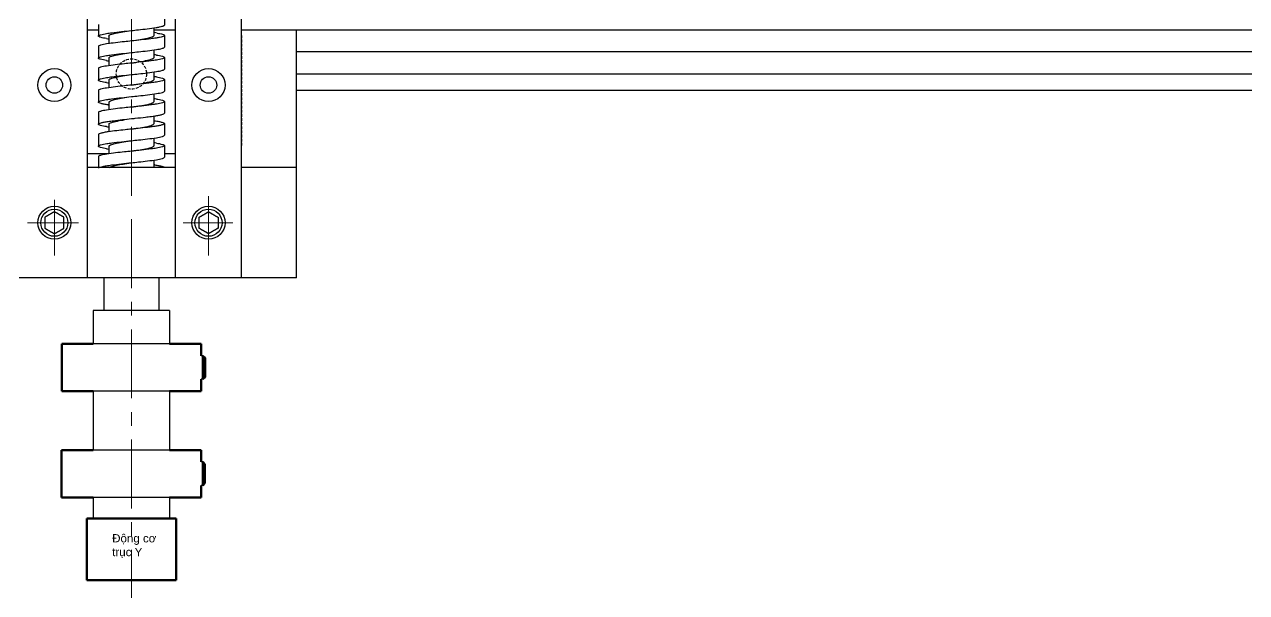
# Model space of a CAD drawing. Header units: inches. Extents: x -8900 to -5053, y -1814 to -15.
# Drawn here: x -8453.8 to -8231.7, y -1641.4 to -1538.3 of the extents above; entities that cross this region are included whole.
import ezdxf

# ---------------------------------------------------------------- set-up
doc = ezdxf.new("R2010")
doc.units = ezdxf.units.IN
doc.header["$LTSCALE"] = 2
doc.header["$MEASUREMENT"] = 0
doc.linetypes.add('CENTER', pattern=[2, 1.25, -0.25, 0.25, -0.25])
doc.linetypes.add('HIDDEN', pattern=[0.375, 0.25, -0.125])
doc.layers.add('02___PRT_ALL_AXES', color=7, linetype='Continuous')
for name, color, linetype, lineweight in [('duong co ban', 7, 'Continuous', 50), ('duong tam', 1, 'CENTER', 20), ('net dam', 7, 'Continuous', 40), ('Visible (ISO)', 7, 'Continuous', 50)]:
    doc.layers.add(name, color=color, linetype=linetype, lineweight=lineweight)
doc.styles.get("Standard").update_dxf_attribs({"font": 'arial.ttf', "height": 2.5})

msp = doc.modelspace()

# ---------------------------------------------------------------- linework, layer by layer
at = {"color": 7, "linetype": 'Continuous', "lineweight": 30}
for p, q in [((-8442.31, -1584.25), (-8442.31, -1379.14)), ((-8426.31, -1584.25), (-8426.31, -1379.14)), ((-8414.31, -1584.25), (-8414.31, -1379.14)), ((-8414.31, -1539.25), (-8078.19, -1539.25)), ((-8404.31, -1584.25), (-8404.31, -1539.25)), ((-8093.19, -1543.25), (-8404.31, -1543.25)), ((-8093.19, -1547.25), (-8404.31, -1547.25)), ((-8093.19, -1550.25), (-8404.31, -1550.25)), ((-8404.31, -1564.25), (-8414.31, -1564.25)), ((-8404.31, -1584.25), (-8464.31, -1584.25)), ((-8439.31, -1584.25), (-8439.31, -1590.16)), ((-8429.31, -1584.25), (-8429.31, -1590.16)), ((-8441.24, -1590.16), (-8441.24, -1596.25)), ((-8427.37, -1590.16), (-8427.37, -1596.25)), ((-8441.24, -1604.82), (-8441.24, -1615.54)), ((-8427.37, -1604.82), (-8427.37, -1615.54)), ((-8441.24, -1624.11), (-8441.24, -1627.94)), ((-8427.37, -1624.11), (-8427.37, -1627.94))]:
    msp.add_line(p, q, dxfattribs=at)
at = {"color": 7, "linetype": 'Continuous'}
for p, q in [((-8442.31, -1539.25), (-8440.31, -1539.25)), ((-8438.41, -1540.35), (-8438.41, -1541.74)), ((-8430.21, -1540.25), (-8430.21, -1538.87)), ((-8430.21, -1539.25), (-8426.31, -1539.25)), ((-8430.21, -1544.25), (-8430.21, -1542.87)), ((-8438.41, -1544.35), (-8438.41, -1545.74)), ((-8430.21, -1548.25), (-8430.21, -1546.87)), ((-8438.41, -1548.35), (-8438.41, -1549.74)), ((-8430.21, -1552.25), (-8430.21, -1550.87)), ((-8438.41, -1552.35), (-8438.41, -1553.74)), ((-8438.41, -1556.35), (-8438.41, -1557.74)), ((-8430.21, -1556.25), (-8430.21, -1554.87)), ((-8438.41, -1560.35), (-8438.41, -1561.74)), ((-8430.21, -1560.25), (-8430.21, -1558.87)), ((-8438.52, -1561.75), (-8442.31, -1561.75)), ((-8430.21, -1564.25), (-8430.21, -1562.87)), ((-8426.31, -1561.75), (-8428.31, -1561.75)), ((-8426.31, -1564.25), (-8442.31, -1564.25))]:
    msp.add_line(p, q, dxfattribs=at)
at = {"color": 7, "linetype": 'Continuous', "lineweight": 30}
for centre, radius in [((-8448.31, -1574.25), 3), ((-8448.31, -1574.25), 2.46), ((-8420.31, -1574.25), 3), ((-8420.31, -1574.25), 2.46)]:
    msp.add_circle(centre, radius, dxfattribs=at)
at = {"color": 7, "linetype": 'Continuous'}
for centre, radius, start, end in [((-8434.57, -1514.35), 26.8, 260.8806, 261.6939), ((-8433.69, -1563.91), 24.43, 80.4078, 81.7533), ((-8434.69, -1519.1), 26.03, 260.7508, 261.6955), ((-8433.98, -1569.84), 26.38, 80.8109, 81.6941), ((-8434.01, -1574.07), 26.62, 80.8507, 81.6943), ((-8434.57, -1522.36), 26.79, 260.8781, 261.6944), ((-8434.01, -1578.07), 26.61, 80.8489, 81.6943), ((-8433.93, -1522.02), 31.17, 261.53, 261.6604), ((-8434.78, -1587.19), 31.79, 81.5482, 81.7613), ((-8434.64, -1530.82), 26.32, 260.8003, 261.6942), ((-8434.57, -1534.32), 26.83, 260.8847, 261.6948), ((-8434.01, -1586.08), 26.62, 80.851, 81.6943), ((-8434.68, -1594.57), 31.16, 81.5285, 81.6594)]:
    msp.add_arc(centre, radius, start, end, dxfattribs=at)
for points, knots in [([(-8434.31, -1539.35), (-8433.89, -1539.31), (-8432.39, -1539.15), (-8430.9, -1538.99), (-8429.83, -1538.82)], [0, 0, 0, 0, 0.279556, 1, 1, 1, 1]), ([(-8429.83, -1538.82), (-8429.61, -1538.78), (-8429.24, -1538.72), (-8428.75, -1538.6), (-8428.46, -1538.51), (-8428.31, -1538.4), (-8428.31, -1538.35)], [0, 0, 0, 0, 0.406602, 0.710908, 0.906005, 1, 1, 1, 1]), ([(-8440.31, -1540.35), (-8440.31, -1540.3), (-8440.16, -1540.19), (-8439.68, -1540.04), (-8439.19, -1539.95), (-8438.82, -1539.89)], [0, 0, 0, 0, 0.094418, 0.289442, 1, 1, 1, 1]), ([(-8438.82, -1540.81), (-8439.19, -1540.75), (-8439.68, -1540.66), (-8440.16, -1540.51), (-8440.31, -1540.4), (-8440.31, -1540.35)], [0, 0, 0, 0, 0.710192, 0.905351, 1, 1, 1, 1]), ([(-8438.82, -1539.89), (-8438.51, -1539.84), (-8437.01, -1539.63), (-8435.5, -1539.48), (-8434.31, -1539.35)], [0, 0, 0, 0, 0.208281, 1, 1, 1, 1]), ([(-8438.41, -1540.35), (-8438.41, -1540.3), (-8438.3, -1540.18), (-8437.9, -1540.01), (-8437.06, -1539.81), (-8435.8, -1539.58), (-8434.83, -1539.43), (-8434.31, -1539.35)], [0, 0, 0, 0, 0.034558, 0.096408, 0.312237, 0.628612, 1, 1, 1, 1]), ([(-8434.31, -1541.25), (-8433.78, -1541.17), (-8432.81, -1541.02), (-8431.55, -1540.8), (-8430.71, -1540.59), (-8430.31, -1540.42), (-8430.21, -1540.3), (-8430.21, -1540.25)], [0, 0, 0, 0, 0.371394, 0.687774, 0.903605, 0.965437, 1, 1, 1, 1]), ([(-8429.83, -1540.72), (-8430.14, -1540.76), (-8431.63, -1540.97), (-8433.12, -1541.13), (-8434.31, -1541.25)], [0, 0, 0, 0, 0.209304, 1, 1, 1, 1]), ([(-8428.31, -1540.25), (-8428.31, -1540.3), (-8428.46, -1540.41), (-8428.75, -1540.5), (-8429.24, -1540.62), (-8429.61, -1540.68), (-8429.83, -1540.72)], [0, 0, 0, 0, 0.093995, 0.289092, 0.593398, 1, 1, 1, 1]), ([(-8429.61, -1539.82), (-8429.29, -1539.88), (-8428.86, -1539.96), (-8428.43, -1540.1), (-8428.31, -1540.21), (-8428.31, -1540.25)], [0, 0, 0, 0, 0.708232, 0.902906, 1, 1, 1, 1]), ([(-8438.82, -1541.79), (-8439.19, -1541.85), (-8439.68, -1541.94), (-8440.16, -1542.09), (-8440.31, -1542.2), (-8440.31, -1542.25)], [0, 0, 0, 0, 0.710558, 0.905582, 1, 1, 1, 1]), ([(-8434.31, -1541.25), (-8434.73, -1541.3), (-8436.23, -1541.46), (-8437.74, -1541.62), (-8438.82, -1541.79)], [0, 0, 0, 0, 0.280312, 1, 1, 1, 1]), ([(-8434.31, -1543.35), (-8433.88, -1543.31), (-8432.37, -1543.14), (-8430.86, -1542.98), (-8429.78, -1542.81)], [0, 0, 0, 0, 0.280516, 1, 1, 1, 1]), ([(-8429.78, -1542.81), (-8429.41, -1542.75), (-8428.93, -1542.66), (-8428.45, -1542.51), (-8428.31, -1542.4), (-8428.31, -1542.35)], [0, 0, 0, 0, 0.710092, 0.905204, 1, 1, 1, 1]), ([(-8440.31, -1544.35), (-8440.31, -1544.3), (-8440.16, -1544.19), (-8439.7, -1544.05), (-8439.23, -1543.96), (-8438.87, -1543.9)], [0, 0, 0, 0, 0.095271, 0.290224, 1, 1, 1, 1]), ([(-8438.87, -1544.8), (-8439.23, -1544.74), (-8439.7, -1544.65), (-8440.16, -1544.51), (-8440.31, -1544.4), (-8440.31, -1544.35)], [0, 0, 0, 0, 0.709824, 0.90478, 1, 1, 1, 1]), ([(-8438.87, -1543.9), (-8438.56, -1543.85), (-8437.04, -1543.64), (-8435.52, -1543.48), (-8434.31, -1543.35)], [0, 0, 0, 0, 0.206844, 1, 1, 1, 1]), ([(-8434.31, -1545.25), (-8434.73, -1545.3), (-8436.26, -1545.46), (-8437.79, -1545.62), (-8438.87, -1545.8)], [0, 0, 0, 0, 0.281361, 1, 1, 1, 1]), ([(-8438.41, -1544.35), (-8438.41, -1544.3), (-8438.3, -1544.18), (-8437.9, -1544.01), (-8437.06, -1543.81), (-8435.8, -1543.58), (-8434.83, -1543.43), (-8434.31, -1543.35)], [0, 0, 0, 0, 0.034558, 0.096402, 0.312231, 0.62861, 1, 1, 1, 1]), ([(-8434.31, -1545.25), (-8433.78, -1545.17), (-8432.81, -1545.02), (-8431.55, -1544.8), (-8430.71, -1544.59), (-8430.31, -1544.42), (-8430.21, -1544.3), (-8430.21, -1544.25)], [0, 0, 0, 0, 0.371388, 0.687764, 0.903593, 0.965442, 1, 1, 1, 1]), ([(-8429.78, -1544.71), (-8430.09, -1544.76), (-8431.6, -1544.97), (-8433.11, -1545.12), (-8434.31, -1545.25)], [0, 0, 0, 0, 0.208008, 1, 1, 1, 1]), ([(-8428.31, -1544.25), (-8428.31, -1544.3), (-8428.45, -1544.41), (-8428.93, -1544.56), (-8429.41, -1544.65), (-8429.78, -1544.71)], [0, 0, 0, 0, 0.094796, 0.289908, 1, 1, 1, 1]), ([(-8429.77, -1543.8), (-8429.4, -1543.86), (-8428.92, -1543.95), (-8428.45, -1544.09), (-8428.31, -1544.2), (-8428.31, -1544.25)], [0, 0, 0, 0, 0.710277, 0.905222, 1, 1, 1, 1]), ([(-8438.87, -1545.8), (-8439.23, -1545.86), (-8439.7, -1545.95), (-8440.16, -1546.09), (-8440.31, -1546.2), (-8440.31, -1546.25)], [0, 0, 0, 0, 0.709776, 0.904729, 1, 1, 1, 1]), ([(-8438.82, -1547.89), (-8438.51, -1547.84), (-8437.01, -1547.63), (-8435.5, -1547.48), (-8434.31, -1547.35)], [0, 0, 0, 0, 0.20835, 1, 1, 1, 1]), ([(-8438.41, -1548.35), (-8438.41, -1548.3), (-8438.3, -1548.18), (-8437.9, -1548.01), (-8437.06, -1547.81), (-8435.8, -1547.58), (-8434.83, -1547.43), (-8434.31, -1547.35)], [0, 0, 0, 0, 0.034555, 0.096397, 0.312225, 0.628606, 1, 1, 1, 1]), ([(-8434.31, -1547.35), (-8433.88, -1547.31), (-8432.37, -1547.14), (-8430.85, -1546.98), (-8429.77, -1546.8)], [0, 0, 0, 0, 0.280799, 1, 1, 1, 1]), ([(-8429.77, -1546.8), (-8429.4, -1546.75), (-8428.92, -1546.65), (-8428.45, -1546.51), (-8428.31, -1546.4), (-8428.31, -1546.35)], [0, 0, 0, 0, 0.710294, 0.905244, 1, 1, 1, 1]), ([(-8440.31, -1548.35), (-8440.31, -1548.3), (-8440.15, -1548.19), (-8439.68, -1548.04), (-8439.19, -1547.95), (-8438.82, -1547.89)], [0, 0, 0, 0, 0.094623, 0.289781, 1, 1, 1, 1]), ([(-8438.82, -1548.81), (-8439.19, -1548.75), (-8439.68, -1548.66), (-8440.16, -1548.51), (-8440.31, -1548.4), (-8440.31, -1548.35)], [0, 0, 0, 0, 0.710539, 0.905572, 1, 1, 1, 1]), ([(-8438.82, -1549.79), (-8439.19, -1549.85), (-8439.68, -1549.94), (-8440.15, -1550.09), (-8440.31, -1550.2), (-8440.31, -1550.25)], [0, 0, 0, 0, 0.710219, 0.905377, 1, 1, 1, 1]), ([(-8434.31, -1549.25), (-8434.73, -1549.3), (-8436.23, -1549.46), (-8437.74, -1549.62), (-8438.82, -1549.79)], [0, 0, 0, 0, 0.280263, 1, 1, 1, 1]), ([(-8434.31, -1549.25), (-8433.78, -1549.17), (-8432.81, -1549.02), (-8431.55, -1548.8), (-8430.71, -1548.59), (-8430.31, -1548.42), (-8430.21, -1548.3), (-8430.21, -1548.25)], [0, 0, 0, 0, 0.371387, 0.68776, 0.903587, 0.965446, 1, 1, 1, 1]), ([(-8429.77, -1548.7), (-8430.08, -1548.76), (-8431.59, -1548.97), (-8433.1, -1549.12), (-8434.31, -1549.25)], [0, 0, 0, 0, 0.20763, 1, 1, 1, 1]), ([(-8429.78, -1547.79), (-8429.41, -1547.85), (-8428.93, -1547.95), (-8428.45, -1548.09), (-8428.31, -1548.2), (-8428.31, -1548.25)], [0, 0, 0, 0, 0.710087, 0.905199, 1, 1, 1, 1]), ([(-8428.31, -1548.25), (-8428.31, -1548.3), (-8428.45, -1548.41), (-8428.92, -1548.55), (-8429.4, -1548.65), (-8429.77, -1548.7)], [0, 0, 0, 0, 0.094756, 0.289706, 1, 1, 1, 1]), ([(-8440.31, -1552.35), (-8440.31, -1552.3), (-8440.16, -1552.19), (-8439.7, -1552.05), (-8439.22, -1551.96), (-8438.86, -1551.9)], [0, 0, 0, 0, 0.09509, 0.290085, 1, 1, 1, 1]), ([(-8438.86, -1551.9), (-8438.55, -1551.85), (-8437.03, -1551.63), (-8435.51, -1551.48), (-8434.31, -1551.35)], [0, 0, 0, 0, 0.207168, 1, 1, 1, 1]), ([(-8438.41, -1552.35), (-8438.41, -1552.23), (-8437.95, -1552.03), (-8437.27, -1551.86), (-8436.1, -1551.63), (-8435.25, -1551.5), (-8434.77, -1551.42)], [0, 0, 0, 0, 0.093551, 0.30581, 0.620819, 1, 1, 1, 1]), ([(-8434.31, -1551.35), (-8433.88, -1551.31), (-8432.35, -1551.14), (-8430.83, -1550.98), (-8429.74, -1550.8)], [0, 0, 0, 0, 0.281343, 1, 1, 1, 1]), ([(-8429.78, -1551.8), (-8429.41, -1551.85), (-8428.93, -1551.95), (-8428.45, -1552.09), (-8428.31, -1552.2), (-8428.31, -1552.25)], [0, 0, 0, 0, 0.710257, 0.905305, 1, 1, 1, 1]), ([(-8429.74, -1550.8), (-8429.38, -1550.74), (-8428.91, -1550.65), (-8428.45, -1550.51), (-8428.31, -1550.4), (-8428.31, -1550.35)], [0, 0, 0, 0, 0.709808, 0.904766, 1, 1, 1, 1]), ([(-8438.52, -1552.86), (-8438.77, -1552.82), (-8439.21, -1552.75), (-8439.78, -1552.62), (-8440.12, -1552.53), (-8440.31, -1552.41), (-8440.31, -1552.35)], [0, 0, 0, 0, 0.407128, 0.713117, 0.908818, 1, 1, 1, 1]), ([(-8438.86, -1553.8), (-8439.22, -1553.86), (-8439.7, -1553.95), (-8440.16, -1554.09), (-8440.31, -1554.2), (-8440.31, -1554.25)], [0, 0, 0, 0, 0.709915, 0.90491, 1, 1, 1, 1]), ([(-8434.31, -1553.25), (-8434.73, -1553.3), (-8436.25, -1553.46), (-8437.77, -1553.62), (-8438.86, -1553.8)], [0, 0, 0, 0, 0.281118, 1, 1, 1, 1]), ([(-8434.31, -1553.25), (-8433.78, -1553.17), (-8432.81, -1553.02), (-8431.55, -1552.8), (-8430.71, -1552.59), (-8430.31, -1552.42), (-8430.21, -1552.3), (-8430.21, -1552.25)], [0, 0, 0, 0, 0.371387, 0.687757, 0.903581, 0.965453, 1, 1, 1, 1]), ([(-8429.74, -1552.7), (-8430.05, -1552.75), (-8431.57, -1552.97), (-8433.1, -1553.12), (-8434.31, -1553.25)], [0, 0, 0, 0, 0.206869, 1, 1, 1, 1]), ([(-8430.08, -1554.85), (-8429.83, -1554.82), (-8429.39, -1554.75), (-8428.82, -1554.62), (-8428.49, -1554.53), (-8428.31, -1554.41), (-8428.31, -1554.35)], [0, 0, 0, 0, 0.407098, 0.712975, 0.908615, 1, 1, 1, 1]), ([(-8428.31, -1552.25), (-8428.31, -1552.3), (-8428.45, -1552.41), (-8428.91, -1552.55), (-8429.38, -1552.64), (-8429.74, -1552.7)], [0, 0, 0, 0, 0.095234, 0.290192, 1, 1, 1, 1]), ([(-8440.31, -1556.35), (-8440.31, -1556.29), (-8440.12, -1556.17), (-8439.78, -1556.08), (-8439.21, -1555.95), (-8438.77, -1555.88), (-8438.52, -1555.85)], [0, 0, 0, 0, 0.091207, 0.286921, 0.592904, 1, 1, 1, 1]), ([(-8438.85, -1556.8), (-8439.21, -1556.75), (-8439.69, -1556.65), (-8440.16, -1556.51), (-8440.31, -1556.4), (-8440.31, -1556.35)], [0, 0, 0, 0, 0.710101, 0.905082, 1, 1, 1, 1]), ([(-8438.52, -1555.85), (-8438.21, -1555.8), (-8436.81, -1555.61), (-8435.41, -1555.47), (-8434.31, -1555.35)], [0, 0, 0, 0, 0.215528, 1, 1, 1, 1]), ([(-8438.41, -1556.35), (-8438.41, -1556.3), (-8438.3, -1556.18), (-8437.9, -1556.01), (-8437.06, -1555.81), (-8435.8, -1555.58), (-8434.83, -1555.43), (-8434.31, -1555.35)], [0, 0, 0, 0, 0.034541, 0.096401, 0.312217, 0.6286, 1, 1, 1, 1]), ([(-8434.31, -1555.35), (-8434.08, -1555.33), (-8433.22, -1555.24), (-8432.37, -1555.14), (-8431.73, -1555.07)], [0, 0, 0, 0, 0.257296, 1, 1, 1, 1]), ([(-8434.31, -1557.25), (-8433.78, -1557.17), (-8432.81, -1557.02), (-8431.55, -1556.8), (-8430.71, -1556.59), (-8430.31, -1556.42), (-8430.21, -1556.3), (-8430.21, -1556.25)], [0, 0, 0, 0, 0.371387, 0.687755, 0.903574, 0.965461, 1, 1, 1, 1]), ([(-8431.73, -1555.07), (-8431.58, -1555.05), (-8431.03, -1554.99), (-8430.48, -1554.91), (-8430.08, -1554.85)], [0, 0, 0, 0, 0.270985, 1, 1, 1, 1]), ([(-8430.1, -1555.74), (-8429.85, -1555.78), (-8429.41, -1555.85), (-8428.83, -1555.98), (-8428.5, -1556.07), (-8428.31, -1556.19), (-8428.31, -1556.25)], [0, 0, 0, 0, 0.407177, 0.713137, 0.908964, 1, 1, 1, 1]), ([(-8428.31, -1556.25), (-8428.31, -1556.31), (-8428.49, -1556.43), (-8428.82, -1556.52), (-8429.39, -1556.65), (-8429.83, -1556.72), (-8430.08, -1556.75)], [0, 0, 0, 0, 0.091385, 0.287025, 0.592902, 1, 1, 1, 1]), ([(-8438.52, -1557.75), (-8438.77, -1557.78), (-8439.21, -1557.85), (-8439.78, -1557.98), (-8440.12, -1558.07), (-8440.31, -1558.19), (-8440.31, -1558.25)], [0, 0, 0, 0, 0.407096, 0.713079, 0.908793, 1, 1, 1, 1]), ([(-8434.31, -1557.25), (-8434.69, -1557.29), (-8436.1, -1557.44), (-8437.5, -1557.6), (-8438.52, -1557.75)], [0, 0, 0, 0, 0.274852, 1, 1, 1, 1]), ([(-8430.08, -1556.75), (-8430.39, -1556.8), (-8431.79, -1556.99), (-8433.2, -1557.13), (-8434.31, -1557.25)], [0, 0, 0, 0, 0.215236, 1, 1, 1, 1]), ([(-8434.31, -1559.35), (-8433.88, -1559.31), (-8432.37, -1559.14), (-8430.86, -1558.98), (-8429.78, -1558.81)], [0, 0, 0, 0, 0.280615, 1, 1, 1, 1]), ([(-8429.78, -1558.81), (-8429.41, -1558.75), (-8428.93, -1558.66), (-8428.45, -1558.51), (-8428.31, -1558.4), (-8428.31, -1558.35)], [0, 0, 0, 0, 0.710418, 0.905386, 1, 1, 1, 1]), ([(-8440.31, -1560.35), (-8440.31, -1560.3), (-8440.15, -1560.19), (-8439.67, -1560.04), (-8439.18, -1559.95), (-8438.81, -1559.89)], [0, 0, 0, 0, 0.094489, 0.289657, 1, 1, 1, 1]), ([(-8438.82, -1560.81), (-8439.19, -1560.75), (-8439.68, -1560.66), (-8440.16, -1560.51), (-8440.31, -1560.4), (-8440.31, -1560.35)], [0, 0, 0, 0, 0.710511, 0.905575, 1, 1, 1, 1]), ([(-8438.81, -1559.89), (-8438.5, -1559.84), (-8437, -1559.63), (-8435.5, -1559.48), (-8434.31, -1559.35)], [0, 0, 0, 0, 0.208564, 1, 1, 1, 1]), ([(-8438.41, -1560.35), (-8438.41, -1560.23), (-8437.91, -1560.02), (-8437.2, -1559.84), (-8435.96, -1559.61), (-8435.06, -1559.47), (-8434.56, -1559.39)], [0, 0, 0, 0, 0.093563, 0.307622, 0.623657, 1, 1, 1, 1]), ([(-8434.31, -1561.25), (-8433.78, -1561.17), (-8432.81, -1561.02), (-8431.55, -1560.8), (-8430.71, -1560.59), (-8430.31, -1560.42), (-8430.21, -1560.3), (-8430.21, -1560.25)], [0, 0, 0, 0, 0.37139, 0.687756, 0.903574, 0.96547, 1, 1, 1, 1]), ([(-8429.78, -1560.71), (-8430.09, -1560.76), (-8431.59, -1560.97), (-8433.11, -1561.12), (-8434.31, -1561.25)], [0, 0, 0, 0, 0.20788, 1, 1, 1, 1]), ([(-8429.78, -1559.79), (-8429.41, -1559.85), (-8428.93, -1559.95), (-8428.45, -1560.09), (-8428.31, -1560.2), (-8428.31, -1560.25)], [0, 0, 0, 0, 0.710061, 0.905185, 1, 1, 1, 1]), ([(-8428.31, -1560.25), (-8428.31, -1560.3), (-8428.45, -1560.41), (-8428.93, -1560.56), (-8429.41, -1560.65), (-8429.78, -1560.71)], [0, 0, 0, 0, 0.094614, 0.289582, 1, 1, 1, 1]), ([(-8438.81, -1561.79), (-8439.18, -1561.85), (-8439.67, -1561.94), (-8440.15, -1562.09), (-8440.31, -1562.2), (-8440.31, -1562.25)], [0, 0, 0, 0, 0.710343, 0.905511, 1, 1, 1, 1]), ([(-8434.31, -1561.25), (-8434.73, -1561.3), (-8436.23, -1561.46), (-8437.73, -1561.62), (-8438.81, -1561.79)], [0, 0, 0, 0, 0.280105, 1, 1, 1, 1]), ([(-8434.31, -1563.35), (-8433.88, -1563.31), (-8432.36, -1563.14), (-8430.84, -1562.98), (-8429.76, -1562.8)], [0, 0, 0, 0, 0.280921, 1, 1, 1, 1]), ([(-8429.76, -1562.8), (-8429.4, -1562.75), (-8428.92, -1562.65), (-8428.45, -1562.51), (-8428.31, -1562.4), (-8428.31, -1562.35)], [0, 0, 0, 0, 0.71003, 0.905046, 1, 1, 1, 1]), ([(-8440.23, -1564.25), (-8440.09, -1564.16), (-8439.62, -1564.04), (-8439.17, -1563.95), (-8438.88, -1563.9)], [0, 0, 0, 0, 0.36018, 1, 1, 1, 1]), ([(-8438.88, -1563.9), (-8438.56, -1563.85), (-8437.04, -1563.64), (-8435.52, -1563.48), (-8434.31, -1563.35)], [0, 0, 0, 0, 0.206696, 1, 1, 1, 1]), ([(-8438.36, -1564.25), (-8438.24, -1564.13), (-8437.77, -1563.99), (-8436.93, -1563.78), (-8435.77, -1563.58), (-8434.92, -1563.45), (-8434.46, -1563.38)], [0, 0, 0, 0, 0.125573, 0.350506, 0.653237, 1, 1, 1, 1]), ([(-8430.09, -1563.75), (-8429.84, -1563.78), (-8429.4, -1563.85), (-8428.83, -1563.98), (-8428.49, -1564.07), (-8428.31, -1564.19), (-8428.31, -1564.25)], [0, 0, 0, 0, 0.407135, 0.713119, 0.908812, 1, 1, 1, 1])]:
    msp.add_open_spline(points, degree=3, knots=knots, dxfattribs=at)
at = {"color": 7, "linetype": 'Continuous', "lineweight": 30}
for points, weights in [([(-8449.17, -1572.76), (-8449.57, -1572.99), (-8450.03, -1573.25)], [1, 1.04314139574, 1.01001874936]), ([(-8450.03, -1573.25), (-8450.03, -1573.79), (-8450.03, -1574.25)], [1.01001874936, 1.04314139574, 1]), ([(-8450.03, -1574.25), (-8450.03, -1574.71), (-8450.03, -1575.25)], [1, 1.04314139574, 1.01001874936]), ([(-8448.31, -1572.26), (-8448.77, -1572.52), (-8449.17, -1572.76)], [1.01001874936, 1.04314139574, 1]), ([(-8447.44, -1572.76), (-8447.84, -1572.52), (-8448.31, -1572.26)], [1, 1.04314139574, 1.01001874936]), ([(-8446.58, -1573.25), (-8447.04, -1572.99), (-8447.44, -1572.76)], [1.01001874936, 1.04314139574, 1]), ([(-8446.58, -1574.25), (-8446.58, -1573.79), (-8446.58, -1573.25)], [1, 1.04314139574, 1.01001874936]), ([(-8446.58, -1575.25), (-8446.58, -1574.71), (-8446.58, -1574.25)], [1.01001874936, 1.04314139574, 1]), ([(-8422.03, -1573.25), (-8421.57, -1572.99), (-8421.17, -1572.76)], [1.01001874936, 1.04314139574, 1]), ([(-8422.03, -1574.25), (-8422.03, -1573.79), (-8422.03, -1573.25)], [1, 1.04314139574, 1.01001874936]), ([(-8422.03, -1575.25), (-8422.03, -1574.71), (-8422.03, -1574.25)], [1.01001874936, 1.04314139574, 1]), ([(-8421.17, -1572.76), (-8420.77, -1572.52), (-8420.31, -1572.26)], [1, 1.04314139574, 1.01001874936]), ([(-8420.31, -1572.26), (-8419.84, -1572.52), (-8419.44, -1572.76)], [1.01001874936, 1.04314139574, 1]), ([(-8419.44, -1572.76), (-8419.04, -1572.99), (-8418.58, -1573.25)], [1, 1.04314139574, 1.01001874936]), ([(-8418.58, -1573.25), (-8418.58, -1573.79), (-8418.58, -1574.25)], [1.01001874936, 1.04314139574, 1]), ([(-8418.58, -1574.25), (-8418.58, -1574.71), (-8418.58, -1575.25)], [1, 1.04314139574, 1.01001874936]), ([(-8450.03, -1575.25), (-8449.57, -1575.52), (-8449.17, -1575.75)], [1.01001874936, 1.04314139574, 1]), ([(-8449.17, -1575.75), (-8448.77, -1575.98), (-8448.31, -1576.24)], [1, 1.04314139574, 1.01001874936]), ([(-8448.31, -1576.24), (-8447.84, -1575.98), (-8447.44, -1575.75)], [1.01001874936, 1.04314139574, 1]), ([(-8447.44, -1575.75), (-8447.04, -1575.52), (-8446.58, -1575.25)], [1, 1.04314139574, 1.01001874936]), ([(-8421.17, -1575.75), (-8421.57, -1575.52), (-8422.03, -1575.25)], [1, 1.04314139574, 1.01001874936]), ([(-8420.31, -1576.24), (-8420.77, -1575.98), (-8421.17, -1575.75)], [1.01001874936, 1.04314139574, 1]), ([(-8419.44, -1575.75), (-8419.84, -1575.98), (-8420.31, -1576.24)], [1, 1.04314139574, 1.01001874936]), ([(-8418.58, -1575.25), (-8419.04, -1575.52), (-8419.44, -1575.75)], [1.01001874936, 1.04314139574, 1])]:
    msp.add_rational_spline(points, weights, degree=2, dxfattribs=at)
at = {"layer": '02___PRT_ALL_AXES', "color": 7, "linetype": 'Continuous'}
for p, q in [((-8428.31, -1536.25), (-8428.31, -1538.35)), ((-8440.31, -1538.25), (-8440.31, -1540.35)), ((-8428.31, -1540.25), (-8428.31, -1542.35)), ((-8440.31, -1542.25), (-8440.31, -1544.35)), ((-8428.31, -1544.25), (-8428.31, -1546.35)), ((-8440.31, -1546.25), (-8440.31, -1548.35)), ((-8428.31, -1548.25), (-8428.31, -1550.35)), ((-8440.31, -1550.25), (-8440.31, -1552.35)), ((-8440.31, -1554.25), (-8440.31, -1556.35)), ((-8428.31, -1552.25), (-8428.31, -1554.35)), ((-8428.31, -1556.25), (-8428.31, -1558.35)), ((-8440.31, -1558.25), (-8440.31, -1560.35)), ((-8428.31, -1560.25), (-8428.31, -1562.35)), ((-8440.31, -1562.25), (-8440.31, -1564.25))]:
    msp.add_line(p, q, dxfattribs=at)
at = {"layer": '02___PRT_ALL_AXES', "color": 8, "linetype": 'HIDDEN'}
for p, q in [((-8414.31, -1540.25), (-8414.31, -1560.25)), ((-8440.31, -1564.25), (-8440.31, -1564.35))]:
    msp.add_line(p, q, dxfattribs=at)
msp.add_circle((-8434.31, -1547.25), 2.75, dxfattribs=at)
at = {"layer": '02___PRT_ALL_AXES', "color": 7, "linetype": 'Continuous'}
for centre, radius in [((-8448.31, -1549.25), 3), ((-8420.31, -1549.25), 3), ((-8448.31, -1549.25), 1.5), ((-8420.31, -1549.25), 1.5)]:
    msp.add_circle(centre, radius, dxfattribs=at)
at = {"layer": 'duong co ban', "lineweight": 30}
for p, q in [((-8439.31, -1590.16), (-8441.24, -1590.16)), ((-8429.31, -1590.16), (-8439.31, -1590.16)), ((-8427.37, -1590.16), (-8429.31, -1590.16)), ((-8427.37, -1596.25), (-8441.24, -1596.25)), ((-8421.35, -1598.39), (-8421.63, -1598.39)), ((-8421.35, -1602.68), (-8421.63, -1602.68)), ((-8427.37, -1604.82), (-8441.24, -1604.82)), ((-8427.38, -1615.54), (-8441.24, -1615.54)), ((-8421.35, -1617.68), (-8421.63, -1617.68)), ((-8421.35, -1621.96), (-8421.63, -1621.96)), ((-8427.38, -1624.11), (-8441.24, -1624.11)), ((-8427.37, -1627.94), (-8441.24, -1627.94)), ((-8438.47, -1639.12), (-8430.15, -1639.12))]:
    msp.add_line(p, q, dxfattribs=at)
at = {"layer": 'duong tam', "ltscale": 5}
for p, q in [((-8434.31, -1569.35), (-8434.31, -1343.54)), ((-8420.31, -1569.45), (-8420.31, -1580.19)), ((-8448.31, -1570.09), (-8448.31, -1580.22)), ((-8434.31, -1646.12), (-8434.31, -1571.25)), ((-8443.92, -1574.25), (-8453.2, -1574.25)), ((-8424.94, -1574.25), (-8415.87, -1574.25))]:
    msp.add_line(p, q, dxfattribs=at)
at = {"layer": 'Visible (ISO)'}
for p, q in [((-8441.24, -1596.25), (-8446.98, -1596.25)), ((-8446.98, -1596.25), (-8446.98, -1604.82)), ((-8421.63, -1596.25), (-8427.37, -1596.25)), ((-8427.37, -1596.25), (-8421.63, -1596.25)), ((-8421.63, -1598.39), (-8421.63, -1596.25)), ((-8420.94, -1598.8), (-8421.35, -1598.39)), ((-8420.94, -1599.3), (-8420.94, -1598.8)), ((-8420.94, -1599.3), (-8420.94, -1599.92)), ((-8420.94, -1599.92), (-8420.94, -1601.16)), ((-8421.63, -1604.82), (-8421.63, -1602.68)), ((-8421.35, -1602.68), (-8420.94, -1602.27)), ((-8420.94, -1601.16), (-8420.94, -1601.77)), ((-8420.94, -1602.27), (-8420.94, -1601.77)), ((-8446.98, -1604.82), (-8441.24, -1604.82)), ((-8427.37, -1604.82), (-8421.63, -1604.82)), ((-8441.24, -1615.54), (-8446.99, -1615.54)), ((-8446.99, -1615.54), (-8446.99, -1624.11)), ((-8421.63, -1615.54), (-8427.38, -1615.54)), ((-8427.38, -1615.54), (-8421.63, -1615.54)), ((-8421.63, -1617.68), (-8421.63, -1615.54)), ((-8420.95, -1618.08), (-8421.35, -1617.68)), ((-8420.95, -1618.58), (-8420.95, -1618.08)), ((-8420.95, -1618.58), (-8420.95, -1619.2)), ((-8420.95, -1619.2), (-8420.95, -1620.44)), ((-8420.95, -1620.44), (-8420.95, -1621.06)), ((-8421.63, -1624.11), (-8421.63, -1621.96)), ((-8421.35, -1621.96), (-8420.95, -1621.56)), ((-8420.95, -1621.56), (-8420.95, -1621.06)), ((-8446.99, -1624.11), (-8441.24, -1624.11)), ((-8427.38, -1624.11), (-8421.63, -1624.11)), ((-8442.44, -1639.12), (-8442.44, -1627.94)), ((-8442.44, -1627.94), (-8426.17, -1627.94)), ((-8426.17, -1639.12), (-8426.17, -1627.94)), ((-8438.47, -1639.12), (-8442.44, -1639.12)), ((-8438.47, -1639.12), (-8430.15, -1639.12)), ((-8426.17, -1639.12), (-8430.15, -1639.12))]:
    msp.add_line(p, q, dxfattribs=at)
at = {"layer": 'Visible (ISO)', "ltscale": 0.3}
for p, q in [((-8446.98, -1596.25), (-8441.24, -1596.25)), ((-8427.37, -1596.25), (-8421.63, -1596.25)), ((-8446.99, -1615.54), (-8441.24, -1615.54)), ((-8427.38, -1615.54), (-8421.63, -1615.54))]:
    msp.add_line(p, q, dxfattribs=at)
at = {"layer": 'Visible (ISO)', "ltscale": 0.082567}
for p, q in [((-8421.35, -1598.39), (-8421.35, -1602.68)), ((-8421.35, -1617.68), (-8421.35, -1621.96))]:
    msp.add_line(p, q, dxfattribs=at)

# ---------------------------------------------------------------- texts
at = {"layer": 'net dam', "lineweight": 20, "insert": (-8437.81, -1630.79), "char_height": 1.5, "width": 8.7163, "attachment_point": 1}
msp.add_mtext('{\\fArial|b0|i0|c238|p34;Đ}ộng c{\\fArial|b0|i0|c163|p34;ơ\\P}trục Y', dxfattribs=at)

doc.saveas('drawing.dxf')
